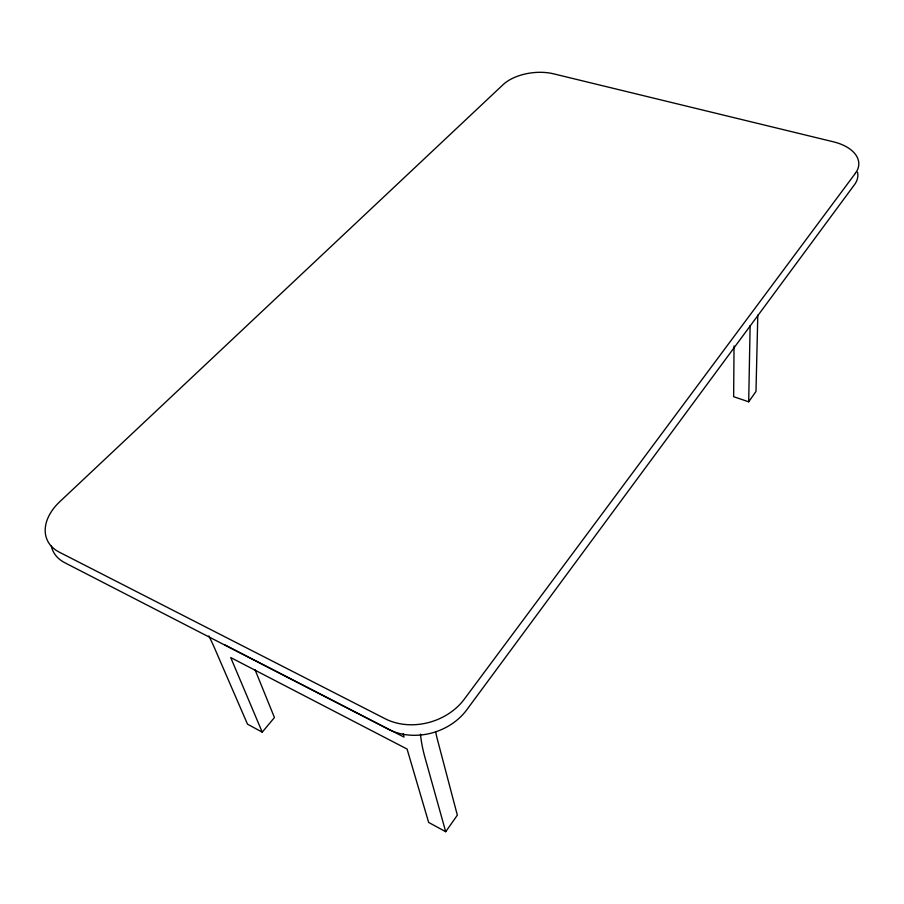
<?xml version="1.0" encoding="UTF-8"?>
<svg xmlns="http://www.w3.org/2000/svg" width="904" height="904" viewBox="0 0 904 904"><rect width="100%" height="100%" fill="white"/><g stroke="black" fill="none" stroke-linecap="round" stroke-linejoin="round"><path stroke-width="1.36" d="M734.048 345.983L733.63 396.698L748.693 401.805L755.993 391.455L757.801 315.101M748.693 401.805L750.128 325.587M255.03 669.706L274.443 717.539L262.239 732.161L230.723 657.57L407.071 749.032L428.666 822.448L445.706 831.703L457.345 815.182L437.898 741.348A433.05 173.432 31.4 0 1 435.615 731.63M225.062 645.004L403.998 737.088L403.297 733.517M262.239 732.161L247.493 724.16L215.175 649.513A313.654 94.163 43.7 0 0 208.869 635.953M445.706 831.703L425.23 758.445A437.705 169.715 31.7 0 1 420.462 734.127M51.313 546.095A50.76 33.9 -23.8 0 0 64.805 562.729L388.426 729.291A56.014 45.72 -17.6 0 0 466.724 709.877L854.506 184.653A41.686 24.08 -0.2 0 0 857.546 172.201M855.433 173.24L464.272 699.21A56.534 45.844 -17.4 0 1 385.206 718.77L59.268 552.141A51.178 33.911 -23.6 0 1 59.834 501.652L503.144 84.614A37.211 20.125 -7.1 0 1 553.463 73.8L833.42 141.815A41.979 24.024 -0.3 0 1 855.433 173.24"/></g></svg>
